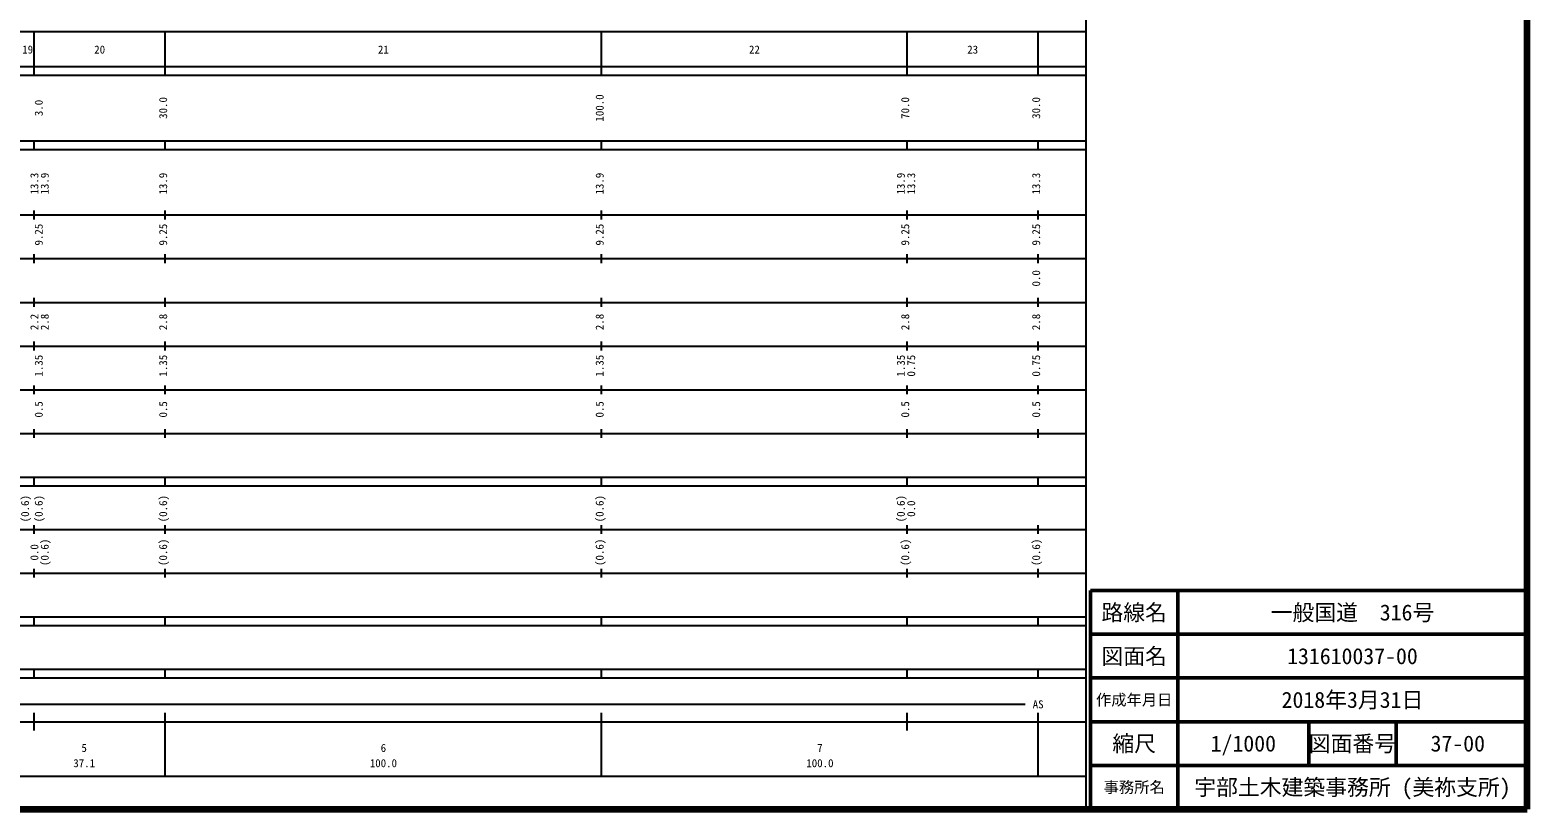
# Model space of a CAD drawing. Units: millimetres on the paper, enlarged 1000 times. Extents: x 40000 to 680000, y 20000 to 380000.
# Drawn here: x 337024 to 680000, y 20000 to 198357 of the extents above; entities that cross this region are included whole.
import ezdxf
from ezdxf.enums import TextEntityAlignment as Align

# ---------------------------------------------------------------- set-up
doc = ezdxf.new("R2010")
doc.units = ezdxf.units.MM
doc.header["$LTSCALE"] = 1000
for name, color, linetype, lineweight in [('M-TTL', 2, 'Continuous', 140), ('M-TTL-BAND', 7, 'Continuous', 25), ('M-TTL-FRAM', 2, 'Continuous', 50), ('M-TTL-LINE', 7, 'Continuous', 50)]:
    doc.layers.add(name, color=color, linetype=linetype, lineweight=lineweight)
doc.layers.add('M-TTL-TXT', color=7, linetype='Continuous')
doc.styles.add('ＭＳ ゴシック', font='')
doc.styles.get('ＭＳ ゴシック').set_extended_font_data('MS Gothic')

msp = doc.modelspace()

# ---------------------------------------------------------------- linework, layer by layer
at = {"layer": 'M-TTL'}
for p, q in [((680000, 20000), (680000, 380000)), ((40000, 20000), (680000, 20000))]:
    msp.add_line(p, q, dxfattribs=at)
at = {"layer": 'M-TTL-BAND'}
for p, q in [((579000, 20000), (579000, 370000)), ((68000, 198000), (579000, 198000)), ((338000, 188000), (338000, 198000)), ((368000, 188000), (368000, 198000)), ((468000, 188000), (468000, 198000)), ((538000, 188000), (538000, 198000)), ((568000, 188000), (568000, 198000)), ((40000, 190000), (579000, 190000)), ((40000, 188000), (579000, 188000)), ((40000, 173000), (579000, 173000)), ((338000, 171000), (338000, 173000)), ((368000, 171000), (368000, 173000)), ((468000, 171000), (468000, 173000)), ((538000, 171000), (538000, 173000)), ((568000, 171000), (568000, 173000)), ((40000, 171000), (579000, 171000)), ((40000, 156000), (579000, 156000)), ((338000, 155000), (338000, 157000)), ((368000, 155000), (368000, 157000)), ((468000, 155000), (468000, 157000)), ((538000, 155000), (538000, 157000)), ((568000, 155000), (568000, 157000)), ((46000, 146000), (579000, 146000)), ((338000, 145000), (338000, 147000)), ((368000, 145000), (368000, 147000)), ((468000, 145000), (468000, 147000)), ((538000, 145000), (538000, 147000)), ((568000, 145000), (568000, 147000)), ((52000, 136000), (579000, 136000)), ((338000, 135000), (338000, 137000)), ((368000, 135000), (368000, 137000)), ((468000, 135000), (468000, 137000)), ((538000, 135000), (538000, 137000)), ((568000, 135000), (568000, 137000)), ((338000, 125000), (338000, 127000)), ((368000, 125000), (368000, 127000)), ((468000, 125000), (468000, 127000)), ((538000, 125000), (538000, 127000)), ((568000, 125000), (568000, 127000)), ((46000, 126000), (579000, 126000)), ((338000, 115000), (338000, 117000)), ((368000, 115000), (368000, 117000)), ((468000, 115000), (468000, 117000)), ((538000, 115000), (538000, 117000)), ((568000, 115000), (568000, 117000)), ((52000, 116000), (579000, 116000)), ((338000, 105000), (338000, 107000)), ((368000, 105000), (368000, 107000)), ((468000, 105000), (468000, 107000)), ((538000, 105000), (538000, 107000)), ((568000, 105000), (568000, 107000)), ((46000, 106000), (579000, 106000)), ((40000, 96000), (579000, 96000)), ((40000, 94000), (579000, 94000)), ((338000, 94000), (338000, 96000)), ((368000, 94000), (368000, 96000)), ((468000, 94000), (468000, 96000)), ((538000, 94000), (538000, 96000)), ((568000, 94000), (568000, 96000)), ((49000, 84000), (579000, 84000)), ((338000, 83000), (338000, 85000)), ((368000, 83000), (368000, 85000)), ((468000, 83000), (468000, 85000)), ((538000, 83000), (538000, 85000)), ((568000, 83000), (568000, 85000)), ((40000, 74000), (579000, 74000)), ((338000, 73000), (338000, 75000)), ((368000, 73000), (368000, 75000)), ((468000, 73000), (468000, 75000)), ((538000, 73000), (538000, 75000)), ((568000, 73000), (568000, 75000)), ((40000, 64000), (579000, 64000)), ((40000, 62000), (579000, 62000)), ((338000, 62000), (338000, 64000)), ((368000, 62000), (368000, 64000)), ((468000, 62000), (468000, 64000)), ((538000, 62000), (538000, 64000)), ((568000, 62000), (568000, 64000)), ((40000, 52000), (579000, 52000)), ((338000, 50000), (338000, 52000)), ((368000, 50000), (368000, 52000)), ((468000, 50000), (468000, 52000)), ((538000, 50000), (538000, 52000)), ((568000, 50000), (568000, 52000)), ((40000, 50000), (579000, 50000)), ((71000, 44000), (565000, 44000)), ((338000, 38000), (338000, 42000)), ((368000, 27500), (368000, 42000)), ((468000, 27500), (468000, 42000)), ((538000, 38000), (538000, 42000)), ((568000, 27500), (568000, 42000)), ((40000, 40000), (579000, 40000)), ((68000, 27500), (579000, 27500))]:
    msp.add_line(p, q, dxfattribs=at)
at = {"layer": 'M-TTL-FRAM'}
for p, q in [((680000, 70000), (580000, 70000)), ((580000, 70000), (580000, 20000))]:
    msp.add_line(p, q, dxfattribs=at)
at = {"layer": 'M-TTL-LINE'}
for p, q in [((600000, 70000), (600000, 20000)), ((680000, 60000), (580000, 60000)), ((680000, 50000), (580000, 50000)), ((680000, 40000), (580000, 40000)), ((630000, 40000), (630000, 30000)), ((650000, 40000), (650000, 30000)), ((680000, 30000), (580000, 30000))]:
    msp.add_line(p, q, dxfattribs=at)

# ---------------------------------------------------------------- texts
at = {"layer": 'M-TTL-BAND', "style": 'ＭＳ ゴシック'}
for s, p in [('19', (336500, 192405)), ('20', (353000, 192405)), ('21', (418000, 192405)), ('22', (503000, 192405)), ('23', (553000, 192405)), ('AS', (568000, 42500)), ('5', (349450, 32523)), ('6', (418000, 32523)), ('7', (518000, 32523)), ('37.1', (349450, 29033)), ('100.0', (418000, 29033)), ('100.0', (518000, 29033))]:
    msp.add_text(s, height=1833, dxfattribs=at).set_placement(p, align=Align.BOTTOM_CENTER)
for s, p in [('3.0', (340500, 180500)), ('30.0', (369000, 180500)), ('100.0', (469000, 180500)), ('70.0', (539000, 180500)), ('30.0', (569000, 180500)), ('13.3', (339500, 163174)), ('13.9', (341870, 163174)), ('13.9', (369000, 163174)), ('13.9', (469000, 163174)), ('13.9', (538000, 163174)), ('13.3', (540370, 163174)), ('13.3', (569000, 163174)), ('9.25', (340500, 151500)), ('9.25', (369000, 151500)), ('9.25', (469000, 151500)), ('9.25', (539000, 151500)), ('9.25', (569000, 151500)), ('0.0', (569000, 141500)), ('2.2', (339500, 131500)), ('2.8', (341870, 131500)), ('2.8', (369000, 131500)), ('2.8', (469000, 131500)), ('2.8', (539000, 131500)), ('2.8', (569000, 131500)), ('1.35', (340500, 121500)), ('1.35', (369000, 121500)), ('1.35', (469000, 121500)), ('1.35', (538000, 121500)), ('0.75', (540370, 121500)), ('0.75', (569000, 121500)), ('0.5', (340500, 111500)), ('0.5', (369000, 111500)), ('0.5', (469000, 111500)), ('0.5', (539000, 111500)), ('0.5', (569000, 111500)), ('(0.6)', (337370, 88764)), ('(0.6)', (340500, 88764)), ('(0.6)', (369000, 88764)), ('(0.6)', (469000, 88764)), ('(0.6)', (538000, 88764)), ('0.0', (540370, 88764)), ('0.0', (339500, 78764)), ('(0.6)', (341870, 78764)), ('(0.6)', (369000, 78764)), ('(0.6)', (469000, 78764)), ('(0.6)', (539000, 78764)), ('(0.6)', (569000, 78764))]:
    msp.add_text(s, height=1833, rotation=90, dxfattribs=at).set_placement(p, align=Align.BOTTOM_CENTER)
at = {"layer": 'M-TTL-TXT', "style": 'ＭＳ ゴシック'}
for s, height, p in [('路線名', 3666, (590000, 65000)), ('路線名', 3666, (590000, 65000)), ('一般国道\u3000316号', 3666, (640000, 65000)), ('図面名', 3666, (590000, 55000)), ('図面名', 3666, (590000, 55000)), ('131610037-00', 3666, (640000, 55000)), ('作成年月日', 2566, (590000, 45000)), ('作成年月日', 2566, (590000, 45000)), ('2018年3月31日', 3666, (640000, 45000)), ('縮尺', 3666, (590000, 35000)), ('縮尺', 3666, (590000, 35000)), ('1/1000', 3666, (615000, 35000)), ('図面番号', 3666, (640000, 35000)), ('図面番号', 3666, (640000, 35000)), ('37-00', 3666, (664125, 35000)), ('事務所名', 2566, (590000, 25000)), ('事務所名', 2566, (590000, 25000)), ('宇部土木建築事務所 (美祢支所)', 3666, (640000, 25000))]:
    msp.add_text(s, height=height, dxfattribs=at).set_placement(p, align=Align.MIDDLE_CENTER)

doc.saveas('drawing.dxf')
